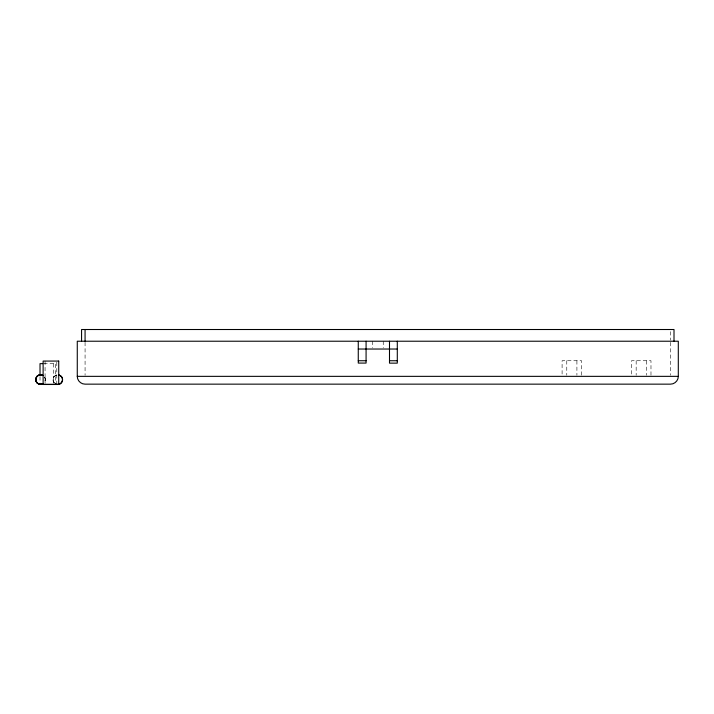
<?xml version="1.0" encoding="UTF-8"?>
<svg xmlns="http://www.w3.org/2000/svg" width="714" height="714" viewBox="0 0 714 714"><rect width="100%" height="100%" fill="white"/><g stroke="black" fill="none" stroke-linecap="round" stroke-linejoin="round"><path stroke-width="0.54" stroke-dasharray="3.57 2.68" d="M43.724 363.64L55.63 363.64L55.63 383.239M670.491 331.644L670.491 340.159M670.491 342.318L670.491 375.252M650.981 375.234L650.981 360.74L631.488 360.74L631.488 375.234M646.304 360.74L646.304 375.234M636.165 360.74L636.165 375.234M581.589 375.234L581.589 360.74L562.096 360.74L562.096 375.234M576.912 360.74L576.912 375.234M566.773 360.74L566.773 375.234M383.248 341.221L383.248 347.914M372.324 341.221L372.324 347.914M85.073 342.318L85.073 375.252M56.781 362.185L56.781 383.373M53.675 363.64L53.675 383.239M45.071 361.07L45.071 383.373M40.02 376.706L40.02 383.239M44.607 377.206A4.784 4.784 0 0 1 44.634 381.99M54.344 383.025A4.784 4.784 0 0 1 57.673 374.841M44.607 377.126A4.784 4.784 0 0 1 44.634 381.91M44.741 377.206A4.784 4.784 0 0 1 44.768 381.99M54.478 383.106A4.784 4.784 0 0 1 57.816 374.921"/><path stroke-width="1.07" d="M678.3 376.349C678.389 380.517 674.668 384.239 670.491 384.15L85.073 384.15C80.905 384.239 77.183 380.517 77.273 376.349L77.273 341.221L678.3 341.221L678.3 376.349L77.273 376.349M358.267 349.03L397.296 349.03M358.267 360.74L366.077 360.74M389.496 360.74L397.296 360.74M42.751 363.64L40.02 363.64L40.02 375.618M40.02 384.328L55.63 384.328M674.007 341.221L674.007 329.511L81.566 329.511L81.566 341.221M397.296 341.221L397.296 363.14L389.496 363.14L389.496 341.221M366.077 341.221L366.077 363.078L358.267 363.078L358.267 341.221M85.073 329.511L85.073 341.221M42.894 383.748A4.784 4.784 0 0 1 35.7 379.652A4.784 4.784 0 0 1 42.849 375.466M58.914 375.002A4.784 4.784 0 0 1 62.127 381.428A4.784 4.784 0 0 1 55.335 383.775M42.894 383.668A4.784 4.784 0 0 1 35.7 379.562A4.784 4.784 0 0 1 42.849 375.385M43.027 383.748A4.784 4.784 0 0 1 35.995 378.411M36.459 377.251A4.784 4.784 0 0 1 42.983 375.466M59.048 375.082A4.784 4.784 0 0 1 62.261 381.508A4.784 4.784 0 0 1 55.469 383.855M58.726 361.07L43.126 361.07L43.126 384.489L58.726 384.489L58.726 361.07"/></g></svg>
